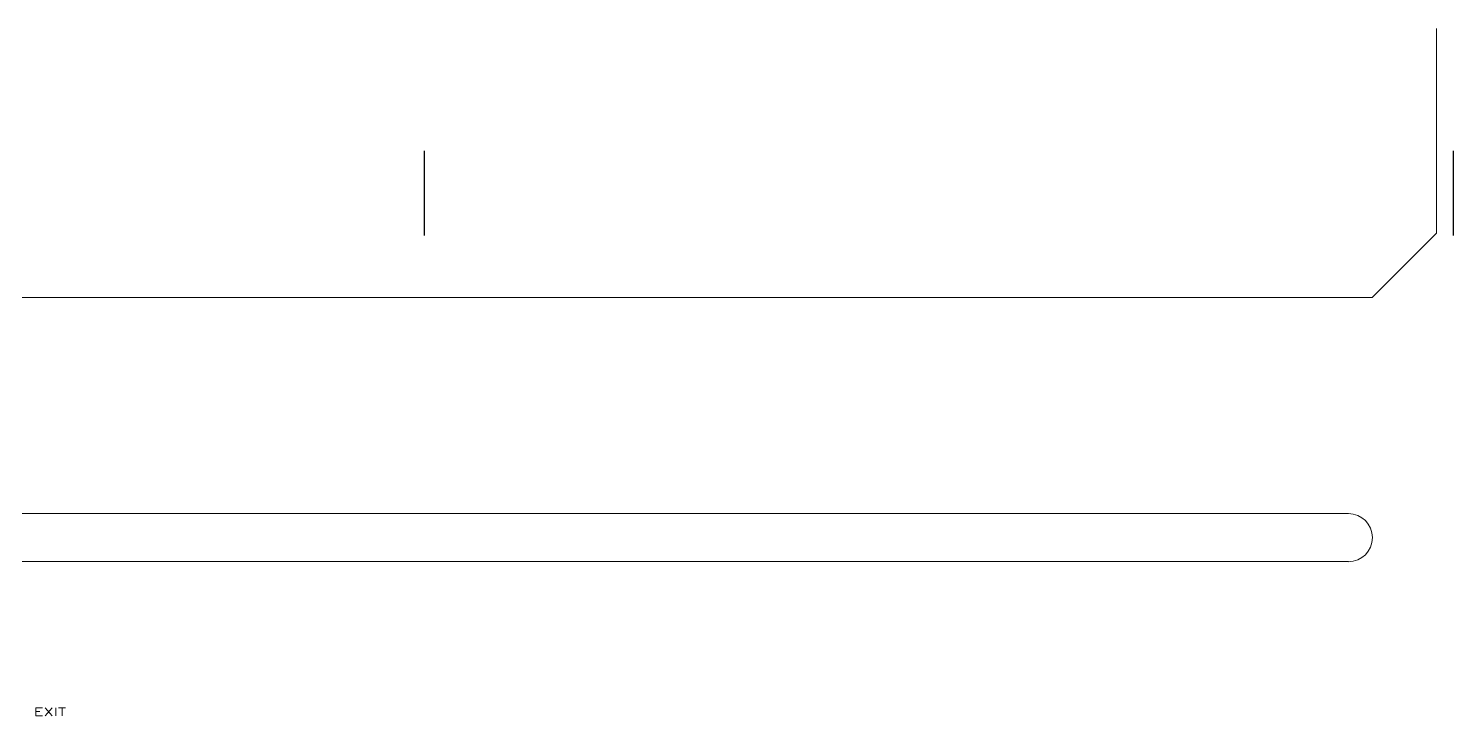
# Model space of a CAD drawing. Header units: metres. Extents: x -3195699 to -2111692, y 14290 to 146348.
# Drawn here: x -2114756 to -2113660, y 21405 to 21935 of the extents above; entities that cross this region are included whole.
import ezdxf

# ---------------------------------------------------------------- set-up
doc = ezdxf.new("R2010")
doc.units = ezdxf.units.M
doc.header["$LTSCALE"] = 500
doc.header["$MEASUREMENT"] = 0
doc.linetypes.add('CENTERX2', pattern=[4, 2.5, -0.5, 0.5, -0.5])
doc.layers.add('AR-AXIS', color=9, linetype='CENTERX2')
doc.layers.add('TX1', color=4, linetype='CONTINUOUS')
doc.layers.add('CURVE', color=8, linetype='CONTINUOUS', lineweight=18)
doc.layers.add('schematic lines', color=110, linetype='CONTINUOUS', lineweight=25)
doc.styles.add('ROMANC', font='romanc', dxfattribs={"height": 0.1})

# ---------------------------------------------------------------- blocks, each defined once
blk = doc.blocks.new('AHHMS TEMPLATE')
at = {"layer": 'AR-AXIS', "color": 8, "ltscale": 2}
for p, q in [((-1490178.8, 81994.9), (-1490178.8, 85060)), ((-1489387.8, 81994.9), (-1489387.8, 85060))]:
    blk.add_line(p, q, dxfattribs=at)
at = {"layer": 'CURVE', "color": 8}
for p, q in [((-1489401, 84996.5), (-1489401, 85153.9)), ((-1489401, 84996.5), (-1489450.3, 84947.2)), ((-1489450.3, 84947.2), (-1493115.3, 84947.2)), ((-1492417.4, 84781.1), (-1489468.7, 84781.1)), ((-1492417.4, 84744.2), (-1489468.7, 84744.2))]:
    blk.add_line(p, q, dxfattribs=at)
blk.add_arc((-1489468.7, 84762.6), 18.5, 270, 90, dxfattribs=at)
at = {"layer": 'TX1', "color": 8, "style": 'ROMANC', "width": 1.5}
blk.add_text('EXIT', height=6.15, dxfattribs=at).set_placement((-1490479.3, 84625.8))

msp = doc.modelspace()

# ---------------------------------------------------------------- block references
at = {"layer": 'schematic lines'}
msp.add_blockref('AHHMS TEMPLATE', (-624272.6, -63218.8), dxfattribs=at)

doc.saveas('drawing.dxf')
